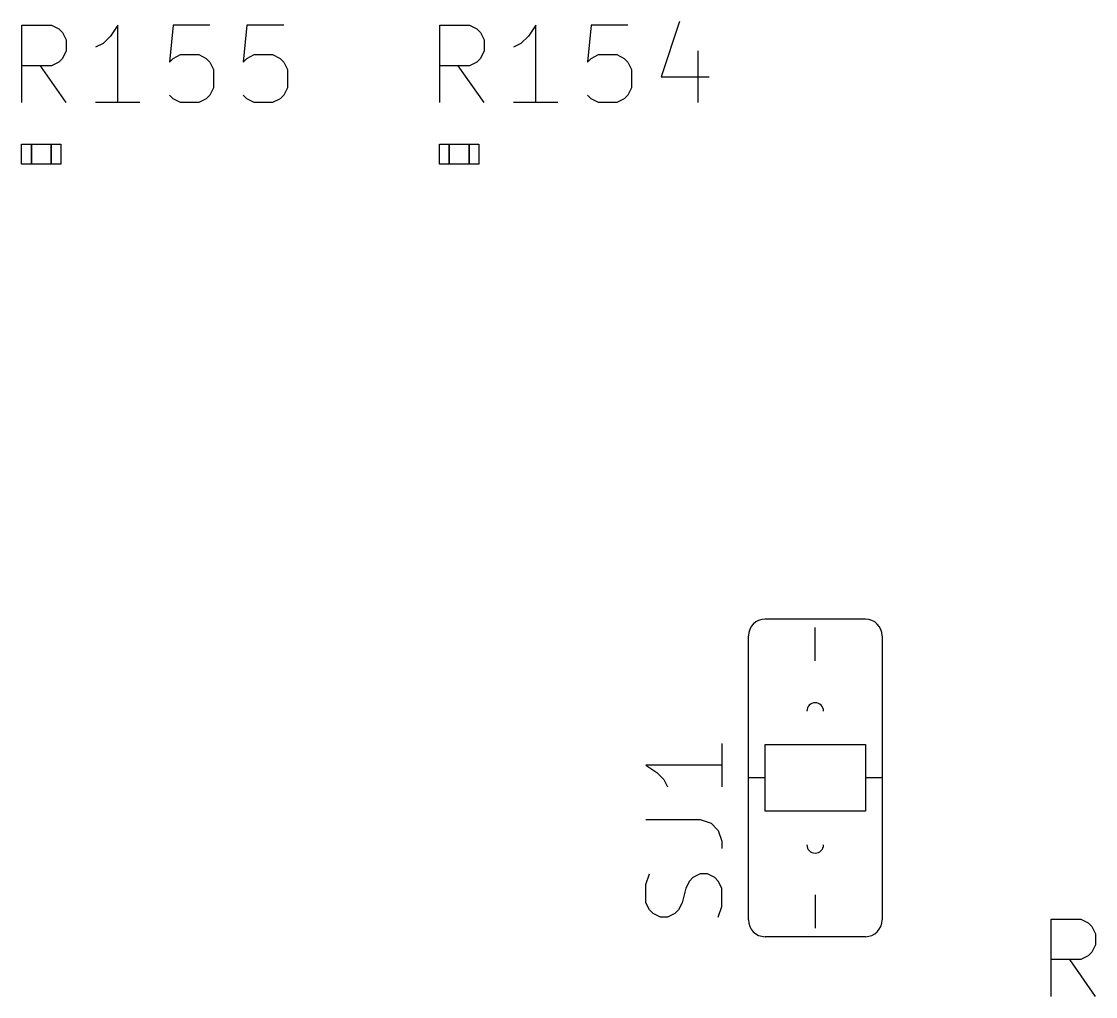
# Model space of a CAD drawing. Header units: millimetres. Extents: x -1 to 260, y -75 to 300.
# Drawn here: x 35.62 to 51.94, y 152.49 to 167.31 of the extents above; entities that cross this region are included whole.
import ezdxf

# ---------------------------------------------------------------- set-up
doc = ezdxf.new("R2010")
doc.units = ezdxf.units.MM
doc.layers.add('F.Fab', color=9, linetype='CONTINUOUS', true_color=0xafafaf)
doc.layers.add('F.Silkscreen', color=41, linetype='CONTINUOUS', true_color=0xf2eda1)

msp = doc.modelspace()

# ---------------------------------------------------------------- linework, layer by layer
at = {"layer": 'F.Fab', "linetype": 'CONTINUOUS'}
for p, q in [((35.62, 165.14), (35.62, 165.44)), ((35.62, 165.44), (35.77, 165.44)), ((35.77, 165.44), (35.77, 165.14)), ((36.07, 165.14), (36.07, 165.44)), ((36.07, 165.44), (36.22, 165.44)), ((36.22, 165.44), (36.22, 165.14)), ((41.97, 165.14), (41.97, 165.44)), ((41.97, 165.44), (42.12, 165.44)), ((42.12, 165.44), (42.12, 165.14)), ((42.42, 165.14), (42.42, 165.44)), ((42.42, 165.44), (42.57, 165.44)), ((42.57, 165.44), (42.57, 165.14)), ((35.77, 165.14), (35.62, 165.14)), ((36.22, 165.14), (36.07, 165.14)), ((42.12, 165.14), (41.97, 165.14)), ((42.57, 165.14), (42.42, 165.14)), ((47.68, 157.588), (47.68, 158.096)), ((46.918, 155.302), (46.918, 156.318)), ((46.918, 156.318), (48.442, 156.318)), ((48.442, 156.318), (48.442, 155.302)), ((46.918, 155.81), (46.664, 155.81)), ((48.696, 155.81), (48.442, 155.81)), ((48.442, 155.302), (46.918, 155.302)), ((47.68, 154.032), (47.68, 153.524))]:
    msp.add_line(p, q, dxfattribs=at)
at = {"layer": 'F.Fab'}
for centre, start, end in [((47.68, 156.826), 0, 180), ((47.68, 154.794), -180, 0)]:
    msp.add_arc(centre, 0.127, start, end, dxfattribs=at)
at = {"layer": 'F.Silkscreen', "linetype": 'CONTINUOUS'}
for p, q in [((45.618254, 167.306398), (45.338128, 166.46602)), ((35.626619, 166.073844), (35.626619, 167.250372)), ((35.626619, 167.250372), (36.07482, 167.250372)), ((36.07482, 167.250372), (36.186871, 167.194347)), ((36.186871, 167.194347), (36.242896, 167.138322)), ((36.242896, 167.138322), (36.298921, 167.026272)), ((37.083273, 167.250372), (36.971223, 167.082297)), ((37.083273, 166.073844), (37.083273, 167.250372)), ((37.92365, 167.250372), (37.867625, 166.690121)), ((38.483902, 167.250372), (37.92365, 167.250372)), ((39.044153, 167.250372), (38.988128, 166.690121)), ((39.604405, 167.250372), (39.044153, 167.250372)), ((41.976619, 166.073844), (41.976619, 167.250372)), ((41.976619, 167.250372), (42.42482, 167.250372)), ((42.42482, 167.250372), (42.536871, 167.194347)), ((42.536871, 167.194347), (42.592896, 167.138322)), ((42.592896, 167.138322), (42.648921, 167.026272)), ((43.433273, 167.250372), (43.321223, 167.082297)), ((43.433273, 166.073844), (43.433273, 167.250372)), ((44.27365, 167.250372), (44.217625, 166.690121)), ((44.833902, 167.250372), (44.27365, 167.250372)), ((36.298921, 167.026272), (36.298921, 166.858196)), ((36.859172, 166.970247), (36.747122, 166.914222)), ((36.971223, 167.082297), (36.859172, 166.970247)), ((42.648921, 167.026272), (42.648921, 166.858196)), ((43.209172, 166.970247), (43.097122, 166.914222)), ((43.321223, 167.082297), (43.209172, 166.970247)), ((36.298921, 166.858196), (36.242896, 166.746146)), ((37.92365, 166.746146), (38.035701, 166.802171)), ((38.035701, 166.802171), (38.315826, 166.802171)), ((38.315826, 166.802171), (38.427877, 166.746146)), ((39.044153, 166.746146), (39.156204, 166.802171)), ((39.156204, 166.802171), (39.436329, 166.802171)), ((39.436329, 166.802171), (39.54838, 166.746146)), ((42.648921, 166.858196), (42.592896, 166.746146)), ((44.27365, 166.746146), (44.385701, 166.802171)), ((44.385701, 166.802171), (44.665826, 166.802171)), ((44.665826, 166.802171), (44.777877, 166.746146)), ((45.89838, 166.858196), (45.89838, 166.073844)), ((36.07482, 166.634096), (35.626619, 166.634096)), ((36.298921, 166.073844), (35.906745, 166.634096)), ((36.186871, 166.690121), (36.07482, 166.634096)), ((36.242896, 166.746146), (36.186871, 166.690121)), ((37.867625, 166.690121), (37.92365, 166.746146)), ((38.427877, 166.746146), (38.483902, 166.690121)), ((38.483902, 166.690121), (38.539927, 166.578071)), ((38.988128, 166.690121), (39.044153, 166.746146)), ((39.54838, 166.746146), (39.604405, 166.690121)), ((39.604405, 166.690121), (39.66043, 166.578071)), ((42.42482, 166.634096), (41.976619, 166.634096)), ((42.648921, 166.073844), (42.256745, 166.634096)), ((42.536871, 166.690121), (42.42482, 166.634096)), ((42.592896, 166.746146), (42.536871, 166.690121)), ((44.217625, 166.690121), (44.27365, 166.746146)), ((44.777877, 166.746146), (44.833902, 166.690121)), ((44.833902, 166.690121), (44.889927, 166.578071)), ((38.539927, 166.578071), (38.539927, 166.297945)), ((39.66043, 166.578071), (39.66043, 166.297945)), ((44.889927, 166.578071), (44.889927, 166.297945)), ((45.338128, 166.46602), (46.066455, 166.46602)), ((38.539927, 166.297945), (38.483902, 166.185895)), ((39.66043, 166.297945), (39.604405, 166.185895)), ((44.889927, 166.297945), (44.833902, 166.185895)), ((37.92365, 166.12987), (37.867625, 166.185895)), ((38.035701, 166.073844), (37.92365, 166.12987)), ((38.427877, 166.12987), (38.315826, 166.073844)), ((38.483902, 166.185895), (38.427877, 166.12987)), ((39.044153, 166.12987), (38.988128, 166.185895)), ((39.156204, 166.073844), (39.044153, 166.12987)), ((39.54838, 166.12987), (39.436329, 166.073844)), ((39.604405, 166.185895), (39.54838, 166.12987)), ((44.27365, 166.12987), (44.217625, 166.185895)), ((44.385701, 166.073844), (44.27365, 166.12987)), ((44.777877, 166.12987), (44.665826, 166.073844)), ((44.833902, 166.185895), (44.777877, 166.12987)), ((37.419424, 166.073844), (36.747122, 166.073844)), ((38.315826, 166.073844), (38.035701, 166.073844)), ((39.436329, 166.073844), (39.156204, 166.073844)), ((43.769424, 166.073844), (43.097122, 166.073844)), ((44.665826, 166.073844), (44.385701, 166.073844)), ((35.77, 165.14), (35.77, 165.44)), ((35.77, 165.44), (36.07, 165.44)), ((36.07, 165.44), (36.07, 165.14)), ((42.12, 165.14), (42.12, 165.44)), ((42.12, 165.44), (42.42, 165.44)), ((42.42, 165.44), (42.42, 165.14)), ((36.07, 165.14), (35.77, 165.14)), ((42.42, 165.14), (42.12, 165.14)), ((48.442, 158.223), (46.918, 158.223)), ((46.664, 153.651), (46.664, 157.969)), ((48.696, 157.969), (48.696, 153.651)), ((46.26262, 156.33393), (46.26262, 155.67353)), ((46.26262, 156.00373), (45.10692, 156.00373)), ((45.10692, 156.00373), (45.27202, 155.893663)), ((45.27202, 155.893663), (45.382087, 155.783597)), ((45.382087, 155.783597), (45.43712, 155.67353)), ((45.10692, 155.17823), (45.93242, 155.17823)), ((45.93242, 155.17823), (46.09752, 155.123197)), ((46.09752, 155.123197), (46.207587, 155.01313)), ((46.207587, 155.01313), (46.26262, 154.84803)), ((46.26262, 154.84803), (46.26262, 154.737964)), ((45.10692, 154.18763), (45.161953, 154.35273)), ((45.76732, 154.242663), (45.712287, 154.132597)), ((45.822353, 154.297697), (45.76732, 154.242663)), ((45.93242, 154.35273), (45.822353, 154.297697)), ((46.042487, 154.35273), (45.93242, 154.35273)), ((46.152553, 154.297697), (46.042487, 154.35273)), ((46.207587, 154.242663), (46.152553, 154.297697)), ((46.26262, 154.132597), (46.207587, 154.242663)), ((45.10692, 153.912463), (45.10692, 154.18763)), ((45.712287, 154.132597), (45.657253, 153.912463)), ((46.26262, 153.85743), (46.26262, 154.132597)), ((45.161953, 153.802397), (45.10692, 153.912463)), ((45.657253, 153.912463), (45.60222, 153.802397)), ((45.216987, 153.747363), (45.161953, 153.802397)), ((45.327053, 153.69233), (45.216987, 153.747363)), ((45.547187, 153.747363), (45.43712, 153.69233)), ((45.60222, 153.802397), (45.547187, 153.747363)), ((46.207587, 153.69233), (46.26262, 153.85743)), ((45.43712, 153.69233), (45.327053, 153.69233)), ((51.266097, 152.487307), (51.266097, 153.663835)), ((51.266097, 153.663835), (51.714298, 153.663835)), ((51.714298, 153.663835), (51.826349, 153.60781)), ((51.826349, 153.60781), (51.882374, 153.551785)), ((48.442, 153.397), (46.918, 153.397)), ((51.882374, 153.551785), (51.938399, 153.439735)), ((51.938399, 153.439735), (51.938399, 153.271659)), ((51.938399, 153.271659), (51.882374, 153.159609)), ((51.826349, 153.103584), (51.714298, 153.047559)), ((51.882374, 153.159609), (51.826349, 153.103584)), ((51.714298, 153.047559), (51.266097, 153.047559)), ((51.938399, 152.487307), (51.546223, 153.047559))]:
    msp.add_line(p, q, dxfattribs=at)
at = {"layer": 'F.Silkscreen'}
for centre, start, end in [((46.918, 157.969), 90, 180), ((48.442, 157.969), 0, 90), ((46.918, 153.651), -180, -90), ((48.442, 153.651), -90, 0)]:
    msp.add_arc(centre, 0.254, start, end, dxfattribs=at)

doc.saveas('drawing.dxf')
